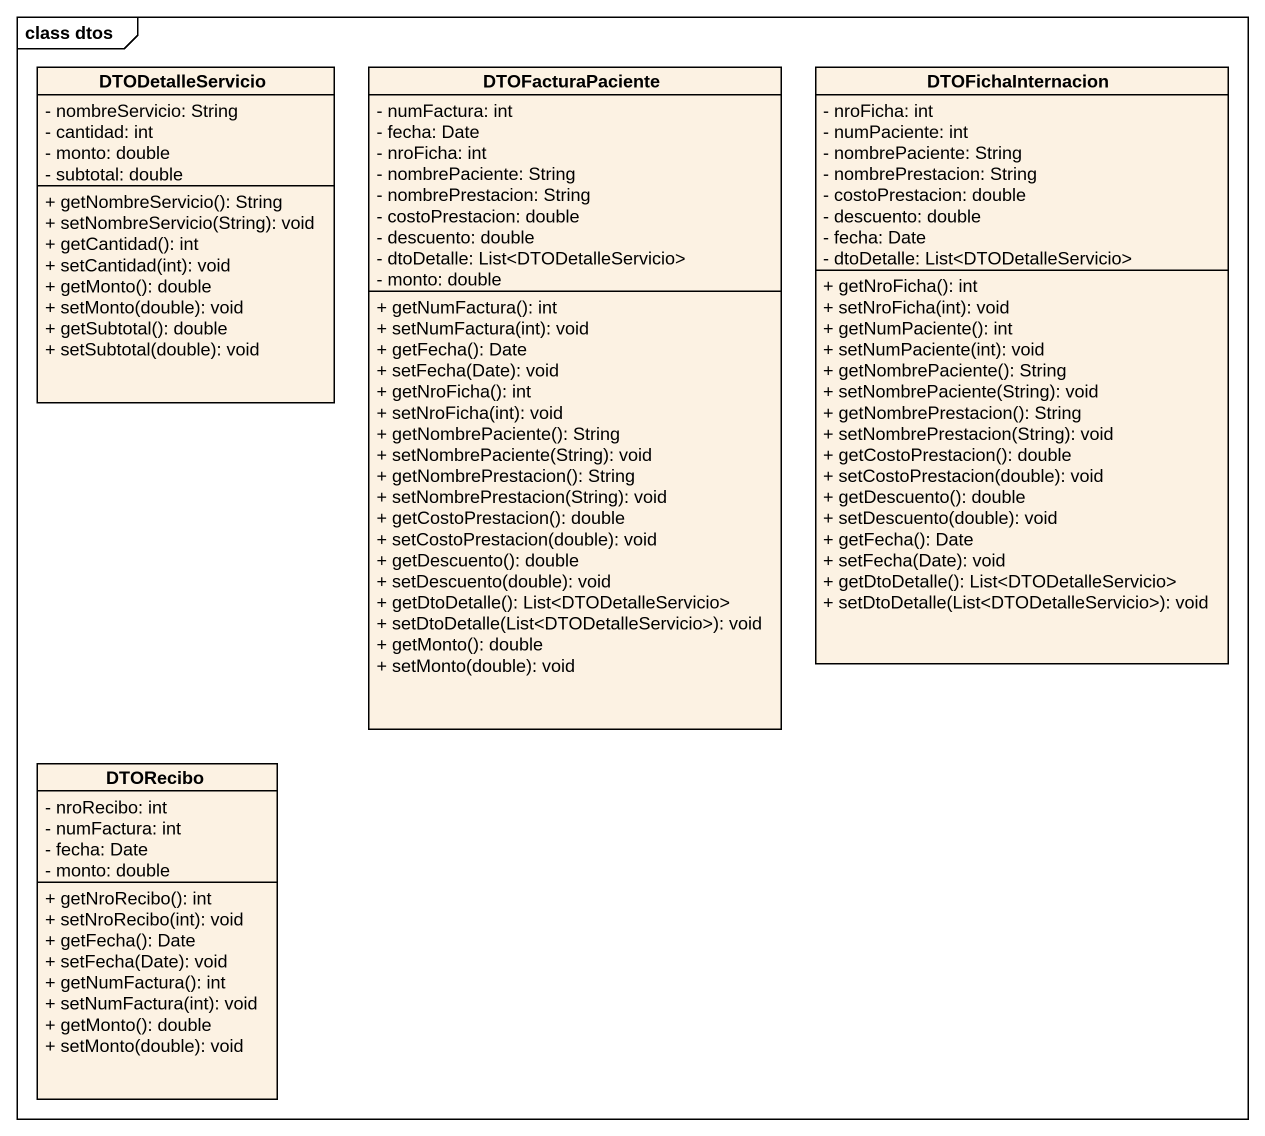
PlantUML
@startuml
mainframe class dtos
hide circle
hide empty members
skinparam classAttributeIconSize 0
class DTODetalleServicio {
  - nombreServicio: String
  - cantidad: int
  - monto: double
  - subtotal: double
  + getNombreServicio(): String
  + setNombreServicio(String): void
  + getCantidad(): int
  + setCantidad(int): void
  + getMonto(): double
  + setMonto(double): void
  + getSubtotal(): double
  + setSubtotal(double): void
}
class DTOFacturaPaciente {
  - numFactura: int
  - fecha: Date
  - nroFicha: int
  - nombrePaciente: String
  - nombrePrestacion: String
  - costoPrestacion: double
  - descuento: double
  - dtoDetalle: List<DTODetalleServicio>
  - monto: double
  + getNumFactura(): int
  + setNumFactura(int): void
  + getFecha(): Date
  + setFecha(Date): void
  + getNroFicha(): int
  + setNroFicha(int): void
  + getNombrePaciente(): String
  + setNombrePaciente(String): void
  + getNombrePrestacion(): String
  + setNombrePrestacion(String): void
  + getCostoPrestacion(): double
  + setCostoPrestacion(double): void
  + getDescuento(): double
  + setDescuento(double): void
  + getDtoDetalle(): List<DTODetalleServicio>
  + setDtoDetalle(List<DTODetalleServicio>): void
  + getMonto(): double
  + setMonto(double): void
}
class DTOFichaInternacion {
  - nroFicha: int
  - numPaciente: int
  - nombrePaciente: String
  - nombrePrestacion: String
  - costoPrestacion: double
  - descuento: double
  - fecha: Date
  - dtoDetalle: List<DTODetalleServicio>
  + getNroFicha(): int
  + setNroFicha(int): void
  + getNumPaciente(): int
  + setNumPaciente(int): void
  + getNombrePaciente(): String
  + setNombrePaciente(String): void
  + getNombrePrestacion(): String
  + setNombrePrestacion(String): void
  + getCostoPrestacion(): double
  + setCostoPrestacion(double): void
  + getDescuento(): double
  + setDescuento(double): void
  + getFecha(): Date
  + setFecha(Date): void
  + getDtoDetalle(): List<DTODetalleServicio>
  + setDtoDetalle(List<DTODetalleServicio>): void
}
class DTORecibo {
  - nroRecibo: int
  - numFactura: int
  - fecha: Date
  - monto: double
  + getNroRecibo(): int
  + setNroRecibo(int): void
  + getFecha(): Date
  + setFecha(Date): void
  + getNumFactura(): int
  + setNumFactura(int): void
  + getMonto(): double
  + setMonto(double): void
}
@enduml
